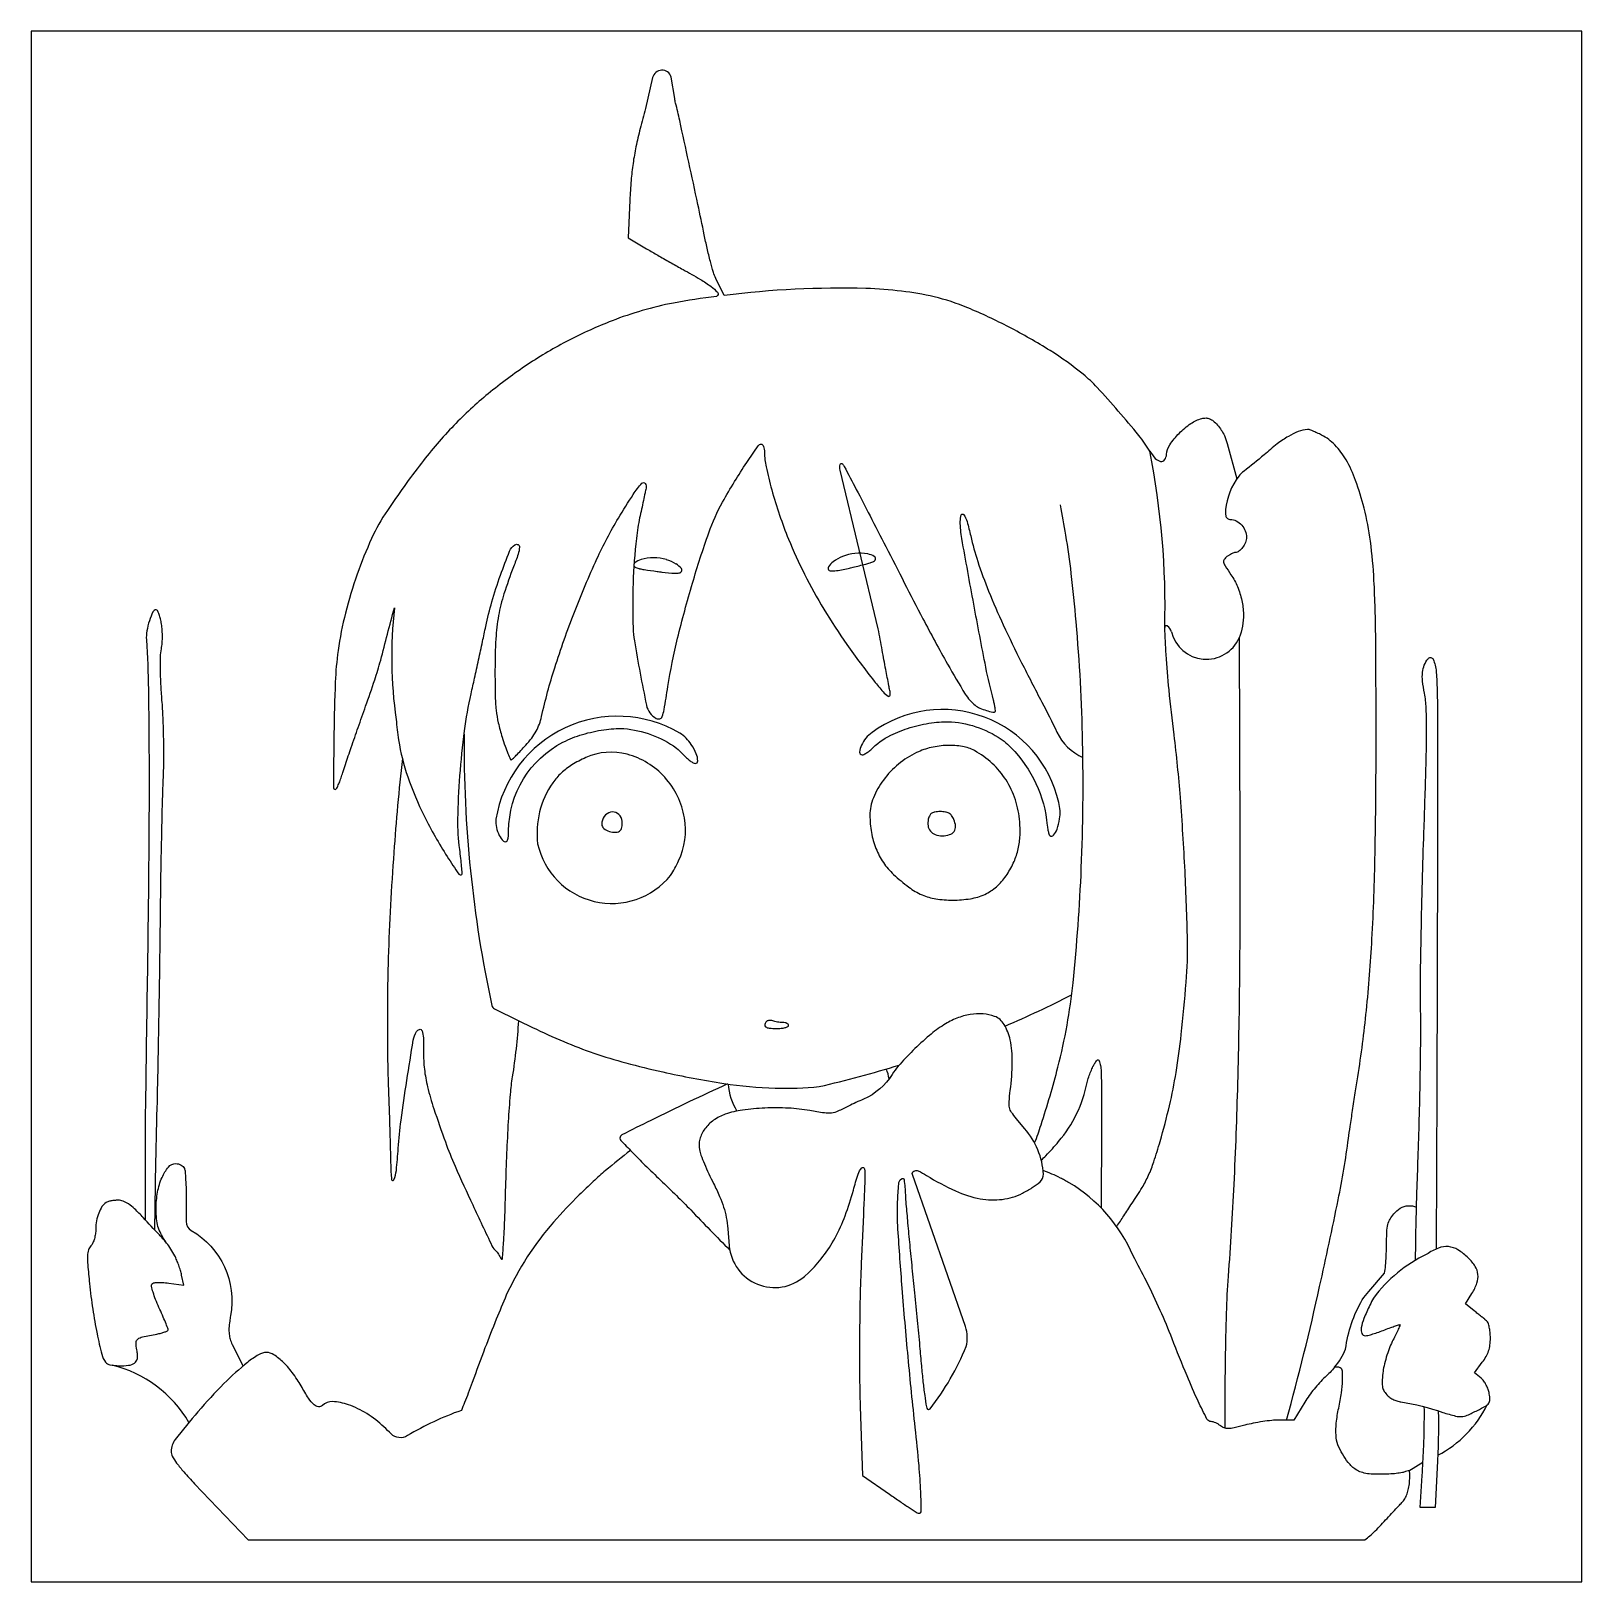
# Model space of a CAD drawing. Extents: x -100 to 100, y -100 to 100.
import ezdxf

# ---------------------------------------------------------------- set-up
doc = ezdxf.new("R2010")
doc.units = 0
doc.header["$MEASUREMENT"] = 0
doc.layers.get('0').update_dxf_attribs({"linetype": 'CONTINUOUS'})
for name, color, linetype in [('DESBASTE_A_1MM', 10, 'CONTINUOUS'), ('DESBASTE_A_2MM', 90, 'CONTINUOUS'), ('DESBASTE_A_3MM', 171, 'CONTINUOUS')]:
    doc.layers.add(name, color=color, linetype=linetype)

msp = doc.modelspace()

# ---------------------------------------------------------------- linework, layer by layer
at = {"linetype": 'CONTINUOUS'}
for p, q in [((100, 100), (-100, 100)), ((-100, 100), (-100, -100)), ((100, -100), (100, 100)), ((-100, -100), (100, -100))]:
    msp.add_line(p, q, dxfattribs=at)
for points in [[(10.86, 9.18, -0.04436), (13.36, 10.17, -0.037727), (16.13, 10.78, -0.039281), (18.7, 10.93, -0.134499), (25.5, 8.43, -0.025996), (26.36, 7.6, -0.17381), (31.05, -2.46, 0.024476), (31.14, -3.05, 0.024003), (31.26, -3.52, 0.137444), (31.39, -3.74, 0.422389), (31.86, -3.71, 0.089887), (32.32, -2.92, 0.054408), (32.64, -1.59, 0.110076), (32.53, 0.5, 0.540294), (8.45, 9.55, 0.139688), (7.09, 7.9, 0.089887), (6.85, 7.02, 0.422389), (7.16, 6.67, 0.137444), (7.41, 6.72, 0.024003), (7.83, 6.97, 0.024476), (8.3, 7.32, -0.08912)], [(-31.4, 8.29, -0.04436), (-28.9, 9.29, -0.037727), (-26.13, 9.89, -0.039281), (-23.56, 10.05, -0.134499), (-16.76, 7.54, -0.025996), (-15.91, 6.72, 0.019803), (-15.46, 6.27, 0.024476), (-15, 5.89, 0.024003), (-14.6, 5.62, 0.137444), (-14.35, 5.55, 0.422389), (-14.02, 5.89, 0.089887), (-14.21, 6.78, 0.054408), (-14.86, 7.98, 0.110076), (-16.34, 9.46, 0.525663), (-40.05, -1.63, 0.139688), (-39.62, -3.72, 0.089887), (-39.08, -4.46, 0.422389), (-38.62, -4.44, 0.137444), (-38.5, -4.21, 0.024003), (-38.43, -3.73, 0.024476), (-38.41, -3.14, -0.279141)]]:
    msp.add_lwpolyline(points, format="xyb", close=True, dxfattribs=at)
for points in [[(-23.83, -1.66, 0.185162), (-24.37, -0.89, 0.210847), (-25.26, -0.73, 0.182505), (-26.08, -1.28, 0.153706), (-26.39, -2.29, 0.225043), (-26.14, -2.82, 0.092904), (-25.42, -3.22, 0.089055), (-24.58, -3.33, 0.188418), (-23.99, -3.07, 0.119195), (-23.85, -2.84, 0.049767), (-23.77, -2.49, 0.045459), (-23.76, -2.08, 0.044065)], [(19, -1.68, 0.051007), (18.71, -1.18, 0.104004), (18.37, -0.87, 0.094501), (17.91, -0.71, 0.037018), (17.25, -0.66, 0.031115), (16.57, -0.71, 0.110967), (16.16, -0.85, 0.134902), (15.9, -1.14, 0.055567), (15.71, -1.64, 0.097021), (15.67, -2.49, 0.139884), (15.97, -3.18, 0.133934), (16.61, -3.62, 0.085541), (17.5, -3.77, 0.074225), (18.45, -3.63, 0.164379), (19.04, -3.21, 0.176703), (19.22, -2.54, 0.087898)], [(-5.39, -28.1, 0.323126), (-5.29, -28.4, 0.130842), (-4.8, -28.58, 0.02525), (-3.87, -28.63, 0.023598), (-3.27, -28.6, 0.037669), (-2.77, -28.51, 0.04382), (-2.41, -28.39, 0.295869), (-2.31, -28.24, 0.184582), (-2.37, -28.09, 0.090276), (-2.53, -27.97, 0.070137), (-2.77, -27.88, 0.050159), (-3.06, -27.85, -0.023156), (-3.38, -27.84, -0.016715), (-3.74, -27.79, -0.016942), (-4.08, -27.72, -0.034809), (-4.34, -27.65, 0.055983), (-4.57, -27.59, 0.055708), (-4.8, -27.58, 0.060988), (-5, -27.62, 0.115981), (-5.15, -27.71, 0.121761)]]:
    msp.add_lwpolyline(points, format="xyb", close=True)
msp.add_lwpolyline([(-10.18, -35.78, 0.007733), (-20.09, -40.48, 0.002125), (-23.81, -42.35, 0.282665), (-24.06, -42.77, 0.192182), (-23.95, -43.05, 0.002124), (-22.52, -44.53, 0.006231), (-20.83, -46.24, 0.003973), (-18.82, -48.18, -0.00459), (-16.77, -50.17, -0.00599), (-14.92, -52.03, 0.005166), (-9.89, -57.2)], format="xyb")
for centre, radius, start, end in [((-19.71, 26.25), 5.82, 73.5798, 106.2734), ((7.17, 26.48), 6.29, 113.7862, 126.2433), ((6.82, 26.85), 5.82, 79.385, 112.0785), ((7.4, 30.07), 2.55, 58.1203, 78.6657), ((8.57, 31.96), 0.326, 326.5256, 58.1202), ((-21.95, 31.16), 0.326, 127.5381, 219.1328), ((-21.83, 31.25), 0.475, 219.1329, 250.4366), ((-20.59, 29.4), 2.55, 106.9927, 127.5381), ((-20.29, 35.6), 5.08, 250.4366, 255.9366), ((-20.06, 36.52), 6.04, 255.9367, 261.5451), ((143.86, 1166.41), 1147.75, 261.74463, 261.82866), ((-17.93, 38.21), 8.01, 260.3247, 264.8626), ((-16.88, 41.31), 11.23, 260.9294, 269.8234), ((-20.02, 25.85), 6.29, 59.4151, 71.8722), ((-16.96, 35.17), 5.08, 270.4711, 275.9712), ((-18.11, 29.08), 2.55, 38.8697, 59.4151), ((-16.48, 30.59), 0.475, 275.9712, 307.2749), ((-16.39, 30.47), 0.326, 307.275, 38.8697), ((3.1, 30.72), 0.326, 146.7887, 238.3833), ((4.96, 29.51), 2.55, 126.2433, 146.7886), ((3.18, 30.85), 0.475, 238.3835, 269.6872), ((3.2, 35.46), 5.08, 269.6872, 275.1872), ((2.52, 41.56), 11.23, 275.8349, 284.729), ((3.88, 38.57), 8.01, 280.7957, 285.3336), ((-268.36, 1145.33), 1147.75, 283.82969, 283.91372), ((6.16, 37.11), 6.04, 284.1132, 289.7216), ((6.48, 36.21), 5.08, 289.7217, 295.2217), ((8.44, 32.04), 0.475, 295.2218, 326.5255)]:
    msp.add_arc(centre, radius, start, end, dxfattribs=at)
msp.add_arc((-2995.82, -3867.94), 4894.94, 50.95803, 50.96422)
at = {"layer": 'DESBASTE_A_1MM', "color": 240}
for points in [[(40, -54.15, 0.018292), (40.92, -52.78, -0.003998), (41.42, -52, -0.003002), (41.98, -51.16, 0.012246), (43.28, -49.13, 0.02966), (44.11, -47.56, 0.02719), (44.79, -45.82, 0.008881), (45.6, -43.19, 0.01295), (46.81, -38.58, 0.017007), (47.66, -34.3, 0.014049), (48.32, -29.39, 0.005637), (48.96, -22.65, 0.02654), (49.13, -17.23, 0.006562), (48.81, -8.34, 0.007045), (48.21, 1.16, 0.011295), (47.4, 9.24, -0.004934), (46.75, 15.05, -0.010317), (46.37, 19.58, -0.006), (46.2, 23.08, 0.055118), (44.27, 45.83, 0.034238), (42.84, 47.86, 0.008331), (40.21, 50.99, 0.008323), (37.48, 54.04, 0.034391), (35.68, 55.73, 0.031409), (31.42, 58.79, 0.02014), (26.13, 61.81, 0.020247), (20.79, 64.31, 0.042701), (16.45, 65.72, 0.026911), (12.26, 66.45, 0.021083), (7.67, 66.81, 0.036655), (-10.6, 65.91), (-11.7, 68.09, -0.036783), (-12, 68.87, -0.007495), (-12.4, 70.3, -0.00786), (-12.81, 71.98, -0.007302), (-13.19, 73.72, 0.002877), (-14, 77.63, 0.001083), (-15.18, 83.1, 0.000798), (-16.35, 88.46, 0.007847), (-16.88, 90.71, -0.022795), (-17, 91.29), (-17.45, 94.07, 0.766349), (-19.85, 93.99), (-20.77, 90.01, -0.003139), (-21.44, 87.41, 0.0117), (-21.99, 85.06, 0.016082), (-22.37, 82.93, 0.015632), (-22.62, 80.73, 0.010181), (-22.78, 78.18), (-22.98, 73.33), (-21.29, 72.3, 0.005391), (-20.39, 71.78, 0.00157), (-19.01, 70.98, 0.001577), (-17.44, 70.1, 0.001687), (-15.91, 69.24, -0.008087), (-13.69, 67.97, -0.027001), (-12.31, 67.04, -0.039857), (-11.48, 66.31, -0.490776), (-11.6, 65.78, 0.011282), (-17.17, 64.92, 0.045379), (-25.07, 62.63, 0.026978), (-30.68, 60.1, 0.027451), (-35.96, 56.99, 0.025193), (-41.05, 53.22, 0.029305), (-45.47, 49.14, 0.02703), (-49.65, 44.28, 0.01678), (-54.05, 38.18, 0.039795), (-56.08, 34.55, 0.023411), (-57.95, 29.95, 0.02273), (-59.45, 24.95, 0.027078), (-60.4, 20.12, 0.024834), (-60.76, 16.03, 0.006388), (-60.94, 9.4, 0.00208), (-61, 2.41, 0.695676), (-60.64, 2.27, 0.073246), (-60.49, 2.51, 0.010842), (-60.26, 3.04, 0.012023), (-60.02, 3.69, 0.010084), (-59.8, 4.39, -0.009004), (-59.46, 5.43, -0.001216), (-58.71, 7.62, -0.001402), (-57.81, 10.2, -0.001181), (-56.85, 12.93, 0.005462), (-55.68, 16.32, 0.013072), (-54.91, 18.86, -0.003516), (-53.14, 25.6, 0.063371), (-52.92, 11.24, 0.019135), (-52.6, 8.58, 0.043546), (-51.41, 3.81, 0.032033), (-49.31, -1.21, 0.013953), (-47.89, -3.88, 0.014113), (-46.33, -6.46, 0.006402), (-44.84, -8.71, 0.470227), (-44.45, -8.75, 0.217924), (-44.4, -8.62, 0.002769), (-44.47, -7.75, 0.007469), (-44.57, -6.72, 0.004753), (-44.72, -5.53, -0.037726), (-44.95, -1.61, -0.013792), (-44.69, 3.95, -0.014), (-44.1, 9.74, -0.023664), (-43.25, 14.54, 0.001586), (-42.8, 16.54, 0.000957), (-42.28, 18.91, 0.000958), (-41.77, 21.27, 0.001681), (-41.36, 23.22, -0.020044), (-40.57, 26.41, -0.015165), (-39.46, 29.83, -0.00954), (-38.29, 32.92, -0.160142), (-37.6, 33.75, -0.254531), (-37.19, 33.77, -0.307254), (-37.01, 33.45, -0.064918), (-37.19, 32.53, -0.0121), (-37.78, 30.9, 0.016116), (-39.01, 27.42, 0.032671), (-39.71, 24.61, 0.030898), (-40.06, 21.63, 0.012939), (-40.17, 17.59, 0.005576), (-40.14, 14.4, 0.021512), (-40.02, 12.42, 0.029546), (-39.74, 10.79, 0.01889), (-39.25, 8.94, 0.007926), (-38.87, 7.79, 0.013357), (-38.52, 6.84, 0.007034), (-38.19, 6.07, 0.415845), (-38.07, 6.02, 0.089719), (-37.91, 6.13, 0.00338), (-37.42, 6.62, 0.006003), (-36.84, 7.22, 0.004179), (-36.2, 7.91, 0.024135), (-35.44, 8.82, 0.034607), (-34.87, 9.71, 0.0371), (-34.45, 10.62, 0.034996), (-34.16, 11.6, -0.023359), (-32.46, 17.9, -0.014835), (-29.93, 25.07, -0.014909), (-27.03, 31.92, -0.028571), (-24.25, 37.19, -0.006897), (-22.34, 40.24, -0.043596), (-21.22, 41.69, -0.476988), (-20.81, 41.66, -0.20942), (-20.69, 41.05, -0.00057), (-20.82, 40.44, -0.000143), (-21.03, 39.46, -0.000146), (-21.27, 38.33, -0.000147), (-21.52, 37.21, 0.014998), (-21.74, 35.99, 0.009731), (-21.94, 34.57, 0.036434), (-22.36, 23.04, 0.025186), (-22.2, 21.36, 0.007971), (-20.64, 13.05, 0.221585), (-19.38, 11.36, 0.19056), (-18.92, 11.31, 0.243954), (-18.61, 11.59, 0.04546), (-18.37, 12.5, 0.002396), (-17.87, 15.46, -0.019292), (-16.62, 21.69, -0.012578), (-14.71, 28.79, -0.011985), (-12.6, 35.3, -0.043805), (-10.82, 39.26, -0.009341), (-9.28, 41.89, -0.010695), (-7.7, 44.35, -0.004444), (-6.23, 46.5, -0.245192), (-5.81, 46.72, -0.240083), (-5.66, 46.65, -0.068905), (-5.53, 46.41, -0.052904), (-5.45, 46.06, -0.034803), (-5.42, 45.65, 0.05371), (-5.21, 43.81, 0.013308), (-4.48, 40.85, 0.013779), (-3.47, 37.57, 0.015632), (-2.32, 34.49, 0.020231), (-0.25, 29.95, 0.018346), (2.24, 25.45, 0.017264), (5.22, 20.88, 0.013732), (8.73, 16.16, 0.0111), (9.87, 14.77, 0.082869), (10.52, 14.23, 0.524548), (10.78, 14.35, 0.106912), (10.75, 14.97, -0.017154), (10.62, 15.58, -0.000788), (10.22, 17.67, -0.001311), (9.76, 20.15, -0.00094), (9.25, 22.93), (4.34, 43.38, -0.107118), (4.35, 44.1, -0.59762), (4.64, 44.18, -0.067364), (4.86, 43.86, -0.000458), (6.42, 40.89, -0.001789), (8.19, 37.49, -0.001142), (10.23, 33.52, 0.002276), (15.02, 24.21, 0.008285), (18.19, 18.36, 0.009712), (20.47, 14.5, 0.089338), (21.76, 13.05, 0.062062), (22.35, 12.7, 0.028168), (23.2, 12.38, 0.021254), (24.02, 12.16, 0.25591), (24.33, 12.25, 0.225689), (24.37, 12.36, 0.011755), (24.32, 12.74, 0.016714), (24.23, 13.2, 0.011193), (24.11, 13.73, -0.01656), (23.12, 17.96, -0.002825), (21.57, 26.09, -0.00159), (20.03, 34.54, -0.044336), (19.83, 36.77, -0.080045), (19.96, 37.6, -0.61309), (20.26, 37.65, -0.085726), (20.7, 36.73, -0.01529), (21.17, 34.89, 0.025824), (22.08, 31.61, 0.014971), (23.49, 27.77, 0.013036), (25.38, 23.41, 0.008809), (27.74, 18.54, 0.002019), (30.34, 13.47, -0.015207), (32.29, 9.6, 0.181569), (35.64, 6.32)], [(44.27, 45.83, 0.051805), (44.98, 44.89, 0.156197), (45.67, 44.5, 0.294103), (46.18, 44.7, 0.139086), (46.43, 45.39, -0.128575), (46.86, 46.65, -0.047793), (48.05, 48.12, -0.047552), (49.55, 49.38, -0.089983), (50.98, 50.03, -0.062408), (51.52, 50.1, -0.098784), (51.98, 50, -0.078669), (52.44, 49.72, -0.027965), (52.99, 49.19, -0.078841), (53.89, 47.84, -0.047508), (54.25, 46.83), (55.49, 42.25)], [(29.42, -43.39, 0.029502), (30.24, -41.04, 0.008281), (31.4, -37.32, 0.008545), (32.42, -33.61, 0.037057), (34.37, -22.74, 0.015563), (35.44, -7.92, 0.015116), (35.61, 8.3, 0.017242), (34.77, 23.81, 0.006365), (34.14, 30.05, 0.012496), (33.44, 35, 0.006786), (32.75, 38.89)], [(-84.03, -54.62, -0.004396), (-83.73, -38.91, 0.001811), (-83.47, -26.04, 0.001628), (-83.29, -12.7, -0.001506), (-83.23, -8.22, -0.001351), (-83.14, -3.56, -0.001354), (-83.04, 0.61, -0.004254), (-82.94, 3.42, 0.009242), (-82.88, 5.85, 0.005903), (-82.89, 8.68, 0.00593), (-82.97, 11.46, 0.010992), (-83.11, 13.71, -0.008098), (-83.25, 15.76, -0.009742), (-83.31, 17.68, -0.009948), (-83.3, 19.31, -0.039238), (-83.19, 20.31, 0.028689), (-83.09, 21.1, 0.018008), (-83.06, 22.03, 0.018067), (-83.1, 22.95, 0.031258), (-83.2, 23.71, 0.017385), (-83.35, 24.34, 0.026801), (-83.53, 24.88, 0.024943), (-83.71, 25.27, 0.280603), (-83.85, 25.36, 0.290056), (-84.28, 25.09, 0.031361), (-84.73, 23.96, 0.036157), (-85.06, 22.64, 0.058574), (-85.12, 21.49, -0.011677), (-84.87, 15.09, -0.003426), (-84.78, 5.25, -0.002893), (-84.83, -7.45, -0.001486), (-85.03, -23.36, 0.000589), (-85.29, -41.88, 0.003558), (-85.27, -53.3)], [(78.54, -58.5), (78.56, -56.32, -0.000285), (78.63, -52.96, -0.002276), (78.74, -49.17, -0.001393), (78.89, -44.71, 0.00283), (79.04, -39.73, 0.002288), (79.15, -34.4, 0.002311), (79.21, -29.47, 0.005963), (79.19, -25.91, -0.006911), (79.18, -22.13, -0.001992), (79.27, -16.29, -0.002003), (79.42, -9.71, -0.002133), (79.62, -3.27, 0.001453), (79.88, 4.83, 0.006446), (79.96, 9.59, 0.010184), (79.91, 12.7, 0.03983), (79.69, 14.6, -0.021079), (79.44, 16.17, -0.053907), (79.44, 17.31, -0.071308), (79.67, 18.23, -0.067902), (80.15, 19.06, -0.566497), (80.8, 18.98, -0.088167), (81.2, 17.4, -0.016144), (81.36, 13.03, -0.001241), (81.38, 1.25, -0.000284), (81.36, -7.05, -0.000158), (81.34, -17.16, -0.000157), (81.31, -27.39, -0.000255), (81.28, -36.1), (81.2, -57.07)], [(81.47, -77.93, -0.016061), (81.34, -85.28), (81.08, -90.39), (80.11, -90.39), (79.14, -90.39), (79.39, -86.25, 0.001973), (79.49, -84.55, 0.002071), (79.57, -82.89, 0.001983), (79.63, -81.45, 0.00906), (79.67, -77.39)]]:
    msp.add_lwpolyline(points, format="xyb", dxfattribs=at)
at = {"layer": 'DESBASTE_A_1MM', "color": 240, "linetype": 'CONTINUOUS'}
msp.add_lwpolyline([(61.89, -79.12, 0.014112), (66.17, -61.9, 0.005697), (68.56, -50.71, 0.015975), (69.89, -42.81, -0.002481), (70.11, -41.28, -0.00099), (70.42, -39.19, -0.00098), (70.76, -36.93, -0.001234), (71.09, -34.84, 0.01423), (72.2, -26.3, 0.011566), (72.92, -17.1, 0.009261), (73.32, -6.08, 0.00433), (73.45, 8.2, 0.002067), (73.4, 21.72, 0.010777), (73.18, 29.16, 0.019479), (72.72, 34.2, 0.030479), (71.9, 38.47, 0.022641), (70.81, 42.05, 0.046205), (69.58, 44.71, 0.059618), (68.14, 46.62, 0.083902), (66.43, 47.89, 0.009268), (65.83, 48.18, 0.012427), (65.27, 48.43, 0.009617), (64.8, 48.61, 0.115558), (64.61, 48.63, 0.062574), (63.41, 48.34, 0.042454), (62.14, 47.73, 0.033202), (60.71, 46.75, 0.016045), (59.01, 45.33, 0.001603), (56.43, 43.24, 0.059822), (55.73, 42.59, 0.138927), (54.05, 38.28, 0.052013), (54.07, 37.5, 0.196612), (54.27, 37.15, 0.166951), (54.68, 37.01, -0.128529), (55.4, 36.82, -0.212267), (56.56, 35.53, -0.103181), (56.73, 34.72, -0.092987), (56.6, 34.06, -0.065483), (56.24, 33.4, -0.069713), (55.76, 32.91, -0.166503), (55.28, 32.74, 0.092611), (55.1, 32.71, 0.022549), (54.82, 32.59, 0.022347), (54.52, 32.42, 0.020611), (54.22, 32.22, 0.076349), (53.85, 31.85, 0.217566), (53.78, 31.51, 0.088041), (53.98, 31.03, 0.007272), (54.74, 29.89, -0.05298), (55.58, 28.35, -0.044171), (56.13, 26.57, -0.045482), (56.35, 24.8, -0.094686), (55.8, 21.74), (55.88, -4.52, -0.003147), (55.84, -21.06, -0.004558), (55.58, -35.67, -0.005118), (55.1, -48.73, -0.006838), (54.37, -60.57, 0.010651), (54.12, -65.32, 0.005252), (53.99, -71.35, 0.002862), (53.93, -80.16)], format="xyb", dxfattribs=at)
at = {"layer": 'DESBASTE_A_1MM'}
for points in [[(-52.11, 6.17, 0.010908), (-53.21, -5.93, 0.005214), (-53.64, -12.73, 0.005305), (-53.93, -19.5, 0.004959), (-54.02, -23.35, 0.00307), (-54.04, -27.88, 0.003078), (-54.02, -32.34, 0.005538), (-53.93, -36.01, -0.000488), (-53.82, -39.22, -0.000559), (-53.72, -42.29, -0.000503), (-53.65, -44.9, -0.003192), (-53.62, -46.23, 0.023187), (-53.5, -48.09, 0.763304), (-53.22, -48.14, 0.080253), (-52.89, -46.92, 0.009176), (-52.64, -44.08, -0.015896), (-52.28, -40.45, -0.005821), (-51.54, -35.34, -0.00245), (-50.7, -30.12, -0.09746), (-50.29, -29.03, -0.193488), (-49.9, -28.74, -0.390528), (-49.58, -28.91, -0.074193), (-49.41, -29.85, -0.013096), (-49.39, -31.64, 0.032563), (-49.27, -33.89, 0.030428), (-48.87, -36.15, 0.020955), (-48.05, -38.99, 0.006261), (-46.57, -43.26, 0.017953), (-45.31, -46.4, 0.004624), (-43.04, -51.38, 0.001498), (-40.56, -56.66, 0.11721), (-39.99, -57.37, -0.072984), (-39.87, -57.49, -0.016676), (-39.71, -57.74, -0.016905), (-39.54, -58.03, -0.015747), (-39.39, -58.34, 0.771626), (-39.22, -58.31, 0.006752), (-39.06, -56.29, 0.007305), (-38.91, -53.32, 0.002531), (-38.78, -49.02, -0.004192), (-38.63, -44.72, -0.004852), (-38.42, -40.62, -0.005021), (-38.17, -37.11, -0.017154), (-37.9, -34.84, 0.025181), (-37.11, -27.62)], [(7.06, -58.93, 0.005298), (6.91, -63.35, 0.00387), (6.84, -68.27, 0.003897), (6.84, -73.13, 0.005896), (6.92, -77.35), (7.2, -86.27), (10.7, -88.69, 0.003172), (12.06, -89.62, 0.004841), (13.25, -90.41, 0.001862), (14.29, -91.07, 0.119912), (14.49, -91.14, 0.443146), (14.8, -90.85, 0.008402), (14.74, -88.39, 0.012168), (14.51, -84.99, 0.004225), (14.02, -80.1, -0.003565), (13.1, -70.98, -0.003895), (12.34, -62.11, -0.003263), (11.79, -54.5, -0.025713), (11.75, -50.96, -0.012283), (11.89, -48.69, -0.193083), (12.23, -48, -0.602519), (12.58, -48.13, -0.017685), (12.75, -50.08, 0.008344), (12.83, -51.29, 0.00127), (13.04, -53.7, 0.001422), (13.31, -56.53, 0.001231), (13.6, -59.51, -0.000647), (13.92, -62.72, -0.000482), (14.27, -66.26, -0.000487), (14.59, -69.6, -0.001104), (14.82, -72.13, 0.004865), (15.02, -74.17, 0.007295), (15.24, -75.94, 0.003482), (15.46, -77.43, 0.142836), (15.6, -77.72, 0.279691), (15.75, -77.77, 0.120291), (15.95, -77.67, 0.066812), (20.6, -69.63, 0.072324), (20.73, -68.36, 0.069051), (20.5, -67.06), (13.66, -47.44, -0.364025), (13.83, -47.02, -0.235986), (14.4, -47, -0.031653), (15.49, -47.58, 0.031582), (19.2, -49.57, 0.06137), (22.4, -50.58, 0.076702), (25.24, -50.66, 0.08661), (27.84, -49.87, 0.022976), (29.11, -49.15, 0.035533), (30.12, -48.41, 0.211166), (30.56, -47.41, 0.166741), (28.13, -41.54), (27.06, -40.26, -0.028348), (26.44, -39.44, -0.09419), (26.18, -38.82, -0.071951), (26.13, -38.07, -0.01215), (26.28, -36.62, 0.027311), (26.54, -32.96, 0.05636), (26.26, -30.1, 0.080124), (25.49, -28.11, 0.171311), (24.25, -27.06, 0.074631), (22.77, -26.74, 0.057732), (21.11, -26.82, 0.053391), (19.39, -27.3, 0.046085), (17.72, -28.15, 0.035515), (15.84, -29.53, 0.019052), (13.72, -31.48, 0.01836), (11.83, -33.5, 0.043952), (11.06, -34.55, -0.145669), (7.36, -37.76, 0.028501), (5.43, -38.63, -0.015152), (4.05, -39.3, -0.076685), (3.22, -39.53, -0.064463), (2.3, -39.52, -0.008833), (0.41, -39.21, 0.032049), (-2.32, -38.9, 0.02342), (-5.37, -38.89, 0.023813), (-8.26, -39.15, 0.048742), (-10.47, -39.69, 0.06918), (-11.98, -40.46, 0.082528), (-13.12, -41.58, 0.091936), (-13.76, -42.9, 0.114188), (-13.81, -44.25, 0.04183), (-13.62, -44.94, 0.009376), (-13.17, -46.06, 0.009663), (-12.61, -47.35, 0.009215), (-11.98, -48.63, -0.014141), (-11.2, -50.28, -0.027003), (-10.69, -51.66, -0.029947), (-10.35, -52.98, -0.022721), (-10.15, -54.46), (-9.96, -56.67, 0.611027), (-0.27, -60.61), (0.29, -60.08, 0.04396), (2.12, -58.05, 0.03695), (3.68, -55.62, 0.033787), (4.98, -52.77, 0.025376), (6.04, -49.48, -0.013483), (6.65, -47.43, -0.115742), (7.14, -46.61, -0.621552), (7.47, -46.72, -0.045189), (7.54, -47.96, -0.001061), (7.5, -48.93, -0.000067), (7.37, -51.78, -0.000183), (7.06, -58.93)], [(30.28, -45.61, 0.015025), (30.87, -45.03, 0.019234), (32.5, -43.2, 0.130686), (36.18, -35.59, -0.013085), (36.4, -34.88, -0.012116), (36.67, -34.16, -0.012203), (36.94, -33.53, -0.039147), (37.16, -33.14, -0.015249), (37.47, -32.7, -0.332288), (37.62, -32.66, -0.236178), (37.74, -32.78, -0.009153), (37.91, -33.42, -0.057559), (38, -34.16, -0.00157), (38.05, -37.45, -0.003231), (38.06, -41.31, -0.002208), (38.03, -45.71, 0.001613), (37.99, -50.03, 0.001271), (37.98, -51.75)]]:
    msp.add_lwpolyline(points, format="xyb", dxfattribs=at)
at = {"layer": 'DESBASTE_A_1MM', "linetype": 'CONTINUOUS'}
for centre, radius, start, end in [((46.42, 23.09), 0.222, 58.2825, 182.1357), ((45.94, 22.31), 1.13, 10.3223, 58.2825), ((51.56, 23.63), 4.64, 193.8969, 335.9406)]:
    msp.add_arc(centre, radius, start, end, dxfattribs=at)
at = {"layer": 'DESBASTE_A_2MM'}
for points in [[(-17.52, -8.89, 0.023329), (-16.49, -7, 0.157883), (-15.73, -1.47, 0.140049), (-18.28, 3.77, 0.145553), (-23.13, 6.74, 0.172684), (-28.45, 6.31, 0.030893), (-30.26, 5.36, 0.050883), (-31.63, 4.31, 0.053784), (-32.72, 3.06, 0.183736), (-34.67, -4.83, 0.627532)], [(11.87, 5.47, 0.058899), (9.92, 3.41, 0.062535), (8.62, 1.11, 0.097966), (8.18, -1.12, 0.043576), (8.37, -3.37, 0.051671), (8.95, -5.41, 0.054053), (9.91, -7.22, 0.056151), (11.23, -8.75, 0.026667), (13.2, -10.4, 0.058123), (14.9, -11.39, 0.063942), (16.67, -11.9, 0.038878), (18.86, -12.07, 0.040706), (21.13, -11.89, 0.066134), (22.99, -11.33, 0.073358), (24.49, -10.35, 0.064462), (25.73, -8.95, 0.037305), (26.67, -7.31, 0.04903), (27.26, -5.68, 0.048109), (27.52, -3.96, 0.034065), (27.5, -1.99, 0.058039), (26.93, 0.86, 0.06324), (25.73, 3.42, 0.064235), (23.95, 5.56, 0.063094), (21.67, 7.2, 0.082654), (20.11, 7.74, 0.050236), (18.15, 7.88, 0.047964), (16.08, 7.61, 0.054421), (14.2, 6.95, 0.063277)]]:
    msp.add_lwpolyline(points, format="xyb", close=True, dxfattribs=at)
msp.add_lwpolyline([(-22.7, -44.35, 0.009081), (-25.92, -46.95, 0.012222), (-27.49, -48.35, 0.007275), (-29.3, -50.09, 0.015859), (-32.61, -53.58, 0.072516), (-38.71, -63.03, 0.002271), (-40, -66.13, 0.007229), (-41.46, -69.82, 0.004243), (-43.1, -74.27, -0.004289), (-43.61, -75.64, -0.005875), (-44.09, -76.86, -0.003919), (-44.51, -77.88, 0.050406), (-51.46, -81.13, -0.348801), (-53.56, -80.91, 0.009854), (-54.49, -80, 0.047097), (-56.7, -78.29, 0.057513), (-59.06, -77.15, 0.069971), (-61.12, -76.74, 0.213392), (-62.42, -77.24, -0.232884), (-62.93, -77.41, -0.154105), (-63.5, -77.15, -0.063707), (-64.21, -76.31, -0.014322), (-65.17, -74.72, 0.0169), (-65.69, -73.88, 0.013445), (-66.31, -73, 0.013659), (-66.92, -72.22, 0.032923), (-67.43, -71.69, 0.040306), (-68.69, -70.7, 0.146519), (-69.65, -70.41, 0.136543), (-70.65, -70.69, 0.033243), (-72.08, -71.68, 0.029685), (-75.13, -74.42, 0.017349), (-78.47, -78.05, 0.011353), (-81.41, -81.64, 0.167552), (-81.94, -83.16, 0.12574), (-81.78, -83.78, 0.032322), (-81.22, -84.66, 0.023896), (-80.3, -85.8, 0.008859), (-78.9, -87.33), (-72.01, -94.56), (72.01, -94.56, 0.014079), (72.63, -94.06, 0.017417), (73.34, -93.41, 0.012609), (74.09, -92.63, -0.000883), (74.87, -91.8, -0.000853), (75.65, -90.95, -0.000842), (76.35, -90.21, -0.00313), (76.79, -89.75, 0.060285), (77.15, -89.27, 0.041945), (77.44, -88.65, 0.03821), (77.64, -87.94, 0.031345), (77.76, -87.15, 0.008368), (77.82, -86.15, 0.101162), (77.76, -85.77, 0.344978), (77.58, -85.66, 0.09433), (77.24, -85.76, -0.081439), (76.84, -85.9, -0.013941), (76.05, -86.01, -0.014874), (75.09, -86.09, -0.012785), (74.09, -86.11, -0.015067), (72.8, -86.08, -0.041146), (71.9, -85.95, -0.055465), (71.2, -85.7, -0.055088), (70.57, -85.31, -0.028087), (70.18, -84.96, -0.032378), (69.85, -84.59, -0.054535), (68.51, -82.31, -0.057879), (68.29, -81.1, -0.04459), (68.32, -79.51, -0.024218), (68.63, -77.57, 0.014174), (68.98, -75.6, 0.027459), (69.13, -74, 0.029718), (69.11, -72.82, 0.238931), (68.83, -72.37, 0.172499), (68.1, -72.32, -0.046154), (66.87, -73.57, 0.030212), (65.45, -75.12, 0.031573), (64.26, -76.81), (62.83, -79.12), (60.91, -79.12, 0.025256), (60, -79.17, 0.011891), (58.83, -79.32, 0.01175), (57.61, -79.53, 0.016214), (56.53, -79.78, -0.008428), (55.14, -80.12, -0.048484), (54.38, -80.22, -0.093168), (53.87, -80.14, -0.088743), (53.4, -79.88, 0.035222), (53.11, -79.67, 0.030425), (52.77, -79.49, 0.03161), (52.44, -79.36, 0.073435), (52.19, -79.32, -0.276873), (51.64, -78.99, -0.00983), (50.51, -76.7, -0.012761), (49.07, -73.43, -0.004371), (47.15, -68.64, 0.012446), (45.62, -64.98, 0.01087), (43.84, -61.23, 0.007507), (42.12, -57.94, 0.159082), (33.86, -48.51, 0.004178), (33.27, -48.19, 0.006196), (32.74, -47.91, 0.034308), (30.52, -46.96)], format="xyb", dxfattribs=at)
at = {"layer": 'DESBASTE_A_3MM', "linetype": 'CONTINUOUS'}
msp.add_line((77.69, -85.68), (79.49, -84.55), dxfattribs=at)
at = {"layer": 'DESBASTE_A_3MM'}
for points in [[(-44.16, 9.31, 0.054888), (-40.58, -25.67, 0.220448), (-40.25, -26.09, -0.000324), (-35.33, -28.49, 0.014354), (-31.31, -30.31, 0.017008), (-27.42, -31.8, 0.016238), (-23.29, -33.06, 0.011238), (-18.54, -34.23, 0.017131), (-10.68, -35.71, 0.0294), (-4.04, -36.32, 0.035103), (1.65, -36.11, 0.019203), (11.96, -33.34)], [(-82.53, -56.29, -0.018385), (-83.25, -55.07, -0.050306), (-83.63, -54.15, -0.052379), (-83.81, -53.19, -0.021299), (-83.87, -51.87, -0.045497), (-83.68, -49.73, -0.057052), (-83.1, -47.83, -0.070284), (-82.27, -46.49, -0.223697), (-81.34, -46.05, -0.06399), (-80.99, -46.1, -0.061376), (-80.65, -46.23, -0.06625), (-80.38, -46.43, -0.110184), (-80.22, -46.67, -0.071282), (-80.13, -47.07, -0.006207), (-80.06, -48.14, -0.008058), (-80, -49.41, -0.006176), (-79.99, -50.8), (-79.99, -53.53, 0.257252), (-79.33, -54.67, -0.319797), (-74.28, -65.68, -0.000789), (-74.38, -66.37, 0.023831), (-74.47, -67.27, 0.040116), (-74.45, -68.03, 0.045291), (-74.31, -68.71, 0.043633), (-74.06, -69.36), (-72.66, -72.15)], [(87.03, -65.79, 0.000028), (86.57, -65.41, 0.000029), (86.11, -65.04), (84.99, -64.13), (85.81, -62.79, 0.05117), (86.45, -61.46, 0.110874), (86.59, -60.34, 0.116363), (86.23, -59.3, 0.0598), (85.36, -58.23, 0.052485), (84.01, -57.17, 0.117813), (82.78, -56.76, 0.117721), (81.5, -56.94, 0.052357), (79.98, -57.74, 0.121636), (73.1, -63.39, -0.002444), (72.65, -64.3, 0.018734), (71.88, -66.02, 0.058937), (71.54, -67.24, 0.132688), (71.63, -67.96, 0.307499), (72.05, -68.25, 0.06456), (72.39, -68.2, 0.009642), (73.03, -68.02, 0.010707), (73.79, -67.77, 0.009048), (74.58, -67.48, -0.006504), (75.33, -67.19, -0.011276), (75.96, -66.98, -0.005419), (76.48, -66.82, -0.49965), (76.54, -66.86, -0.10762), (76.51, -66.97, -0.001746), (76.24, -67.56, -0.004471), (75.92, -68.24, -0.002942), (75.53, -69.01, 0.026769), (75.14, -69.92, 0.016956), (74.77, -71.03, 0.017024), (74.47, -72.14, 0.029924), (74.32, -73.07, 0.015191), (74.24, -74.22, 0.062758), (74.29, -74.92, 0.090452), (74.51, -75.44, 0.054041), (74.93, -75.97, 0.056277), (75.34, -76.29, 0.041848), (75.86, -76.56, 0.041867), (76.41, -76.73, 0.02824), (76.66, -76.78, -0.052743), (82.04, -78.14, 0.009012), (83.71, -78.6, 0.078135), (84.47, -78.67, 0.088222), (85.18, -78.5, 0.012983), (86.53, -77.87, 0.014546), (87.57, -77.32, 0.109084), (87.97, -76.94, 0.156016), (88.12, -76.49, 0.039174), (88.05, -75.72, 0.048305), (87.91, -75.17, 0.035217), (87.65, -74.6, 0.035863), (87.33, -74.09, 0.063082), (86.98, -73.73), (86.12, -73.03), (87.15, -71.67, 0.033015), (87.65, -70.92, 0.050513), (87.96, -70.21, 0.049437), (88.13, -69.45, 0.03004), (88.19, -68.52, 0.024918), (88.15, -67.8, 0.029709), (88.05, -67.13, 0.030769), (87.89, -66.6, 0.137734), (87.7, -66.33, 0.000101), (87.44, -66.12)]]:
    msp.add_lwpolyline(points, format="xyb", dxfattribs=at)
msp.add_lwpolyline([(-85.54, -53, 0.012328), (-86.64, -51.89, 0.040644), (-87.44, -51.24, 0.063054), (-88.11, -50.89, 0.089516), (-88.77, -50.77, 0.022485), (-89.23, -50.8, 0.022513), (-89.69, -50.86, 0.023033), (-90.09, -50.96, 0.078002), (-90.33, -51.07, 0.100648), (-90.85, -51.59, 0.053473), (-91.27, -52.42, 0.04826), (-91.55, -53.42, 0.043589), (-91.65, -54.5, -0.03763), (-91.69, -55.11, -0.032983), (-91.83, -55.73, -0.034434), (-92.03, -56.27, -0.079052), (-92.27, -56.64, 0.108143), (-92.58, -57.18, 0.066584), (-92.71, -57.92, 0.030694), (-92.68, -59.11, 0.004519), (-92.46, -61.52, 0.011774), (-92.04, -64.82, 0.013238), (-91.48, -67.98, 0.010432), (-90.88, -70.64, 0.106381), (-90.38, -71.65, 0.182009), (-89.82, -71.98, 0.036791), (-88.65, -72.11, 0.038767), (-87.43, -72.06, 0.111798), (-86.64, -71.78, 0.121709), (-86.42, -71.54, 0.090249), (-86.29, -71.2, 0.062103), (-86.27, -70.72, 0.024779), (-86.36, -70.07, -0.044674), (-86.45, -69.13, -0.231455), (-86.23, -68.67, -0.115439), (-85.63, -68.39, -0.008184), (-83.78, -68.03, 0.018215), (-83.22, -67.91, 0.028147), (-82.75, -67.76, 0.027054), (-82.4, -67.61, 0.282633), (-82.32, -67.48, 0.094036), (-82.36, -67.28, 0.003012), (-82.67, -66.51, 0.005722), (-83.05, -65.61, 0.00393), (-83.5, -64.59, -0.012807), (-83.93, -63.57, -0.018475), (-84.26, -62.64, -0.014423), (-84.47, -61.87, -0.20179), (-84.43, -61.6, -0.201849), (-84.21, -61.44, -0.039812), (-83.73, -61.37, -0.032804), (-83.07, -61.38, -0.016721), (-82.24, -61.46), (-80.3, -61.73), (-80.58, -60.42, 0.019802), (-80.73, -59.84, 0.011948), (-80.96, -59.16, 0.011961), (-81.21, -58.49, 0.020474), (-81.45, -57.95, 0.025304), (-81.96, -57.07, 0.029949), (-82.53, -56.29, 0.014577), (-83.45, -55.24, 0.001766)], format="xyb", close=True, dxfattribs=at)
at = {"layer": 'DESBASTE_A_3MM', "linetype": 'CONTINUOUS'}
msp.add_lwpolyline([(68.1, -72.32, 0.072461), (69.52, -69.97, -0.099782), (71.67, -63.6, -0.016431), (72.51, -62.53), (74.55, -60.19, 0.010059), (74.67, -59.19, 0.011217), (74.75, -57.99, 0.009406), (74.79, -56.71, -0.008625), (74.83, -54.89, -0.045388), (74.97, -53.89, -0.076355), (75.25, -53.2, -0.056011), (75.74, -52.53, -0.038495), (76.57, -51.78, -0.230195), (78.67, -51.67)], format="xyb", dxfattribs=at)
at = {"layer": 'DESBASTE_A_3MM'}
msp.add_arc((-29.22, 99.5), 139.08, 293.2158, 297.1226, dxfattribs=at)
at = {"layer": 'DESBASTE_A_3MM', "linetype": 'CONTINUOUS'}
for centre, radius, start, end in [((0.34, -37.17), 10.52, 11.1534, 18.4147), ((-2.63, -35.34), 7.47, 183.4878, 211.8216), ((-93.39, -87.49), 15.94, 30.3515, 75.9419), ((74.52, -70.53), 14.83, 297.6663, 333.4854)]:
    msp.add_arc(centre, radius, start, end, dxfattribs=at)

doc.saveas('drawing.dxf')
